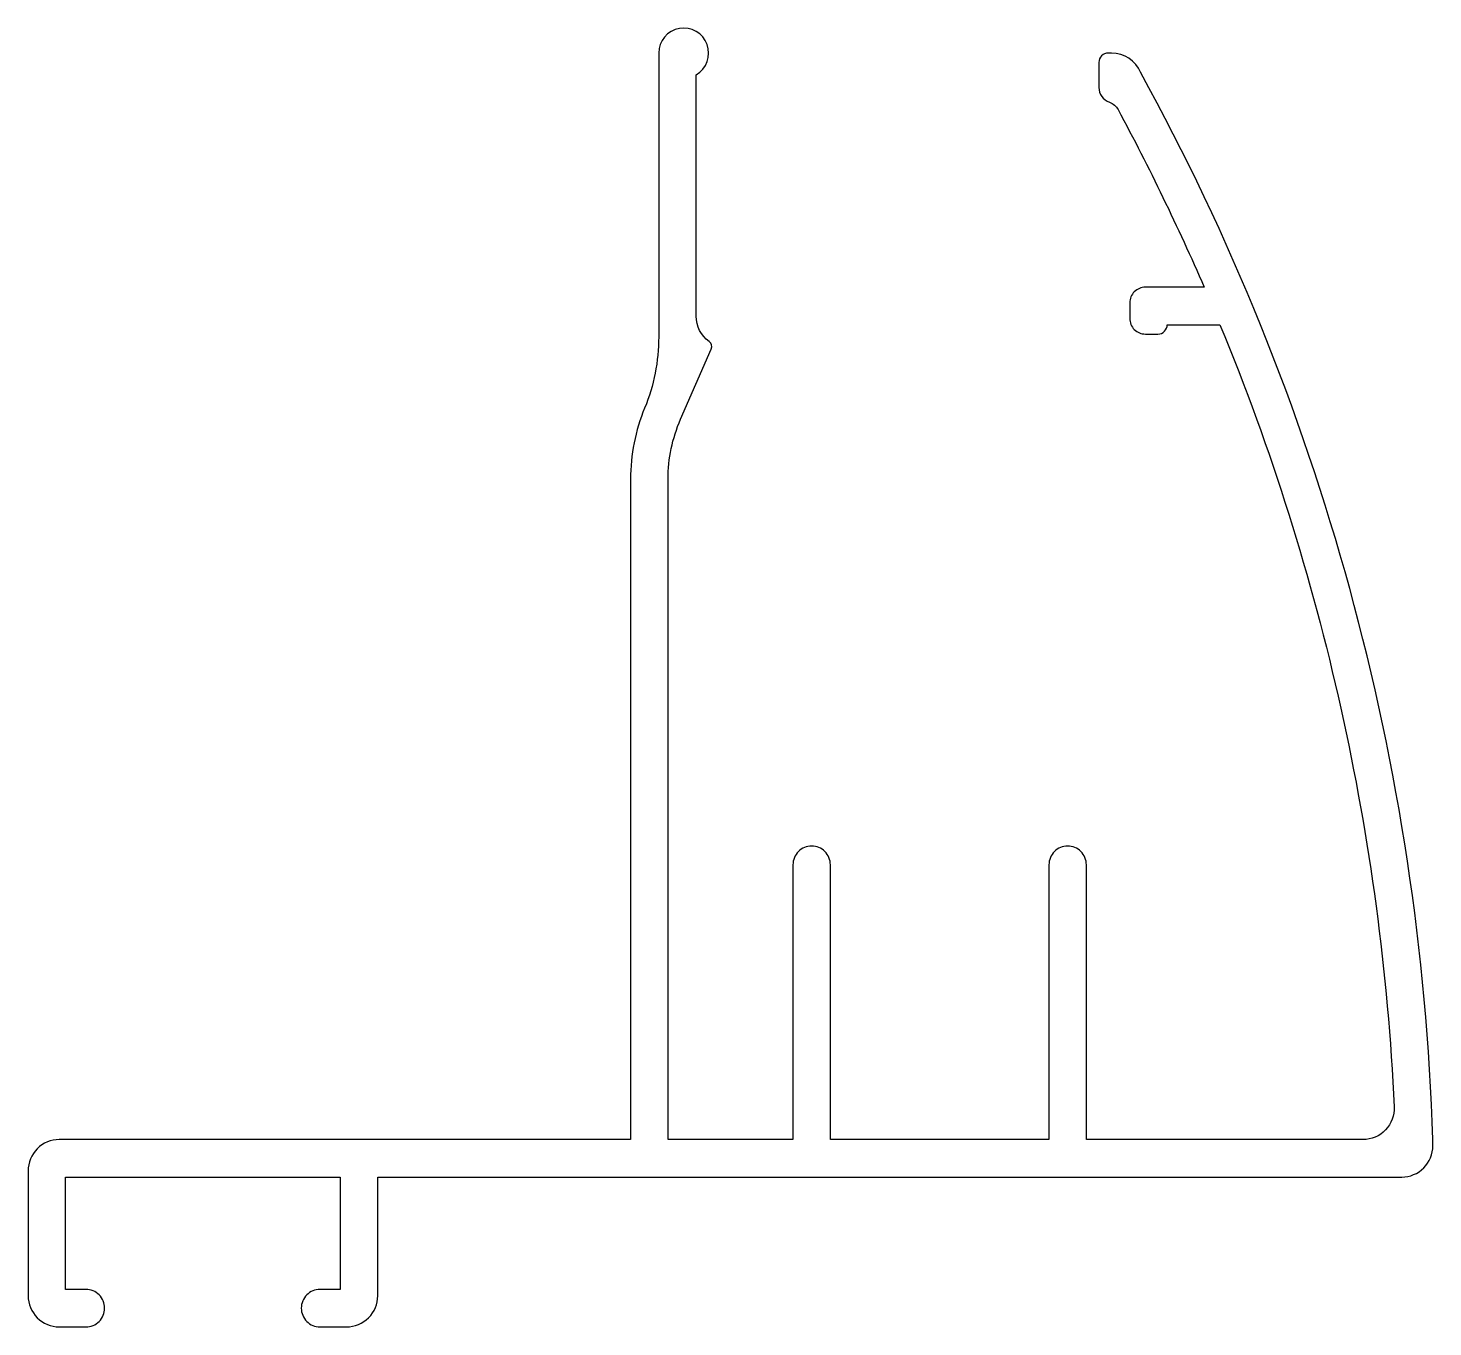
# Model space of a CAD drawing. Extents: x 919.3 to 964.3, y -20.9 to 20.7.
import ezdxf

# ---------------------------------------------------------------- set-up
doc = ezdxf.new("R2010")
doc.units = 0
doc.header["$LTSCALE"] = 15
doc.layers.get('0').update_dxf_attribs({"linetype": 'CONTINUOUS'})

msp = doc.modelspace()

# ---------------------------------------------------------------- linework, layer by layer
at = {"ltscale": 0.05}
msp.add_lwpolyline([(941.19, 10.388, 0.353694), (941.124, 10.63, -0.241531), (940.707, 11.442), (940.707, 19.175, 1.732051), (939.507, 19.868), (939.507, 10.778, -0.09775), (939.057, 8.498, 0.09775), (938.607, 6.219), (938.607, -14.932), (920.307, -14.932, 0.414214), (919.307, -15.932), (919.307, -19.932, 0.414214), (920.307, -20.932), (921.157, -20.932, 0.414214), (921.757, -20.332), (921.757, -20.332, 0.414214), (921.157, -19.732), (920.507, -19.732), (920.507, -16.132), (929.307, -16.132), (929.307, -19.732), (928.657, -19.732, 0.414214), (928.057, -20.332, 0.414214), (928.657, -20.932), (929.507, -20.932, 0.414214), (930.507, -19.932), (930.507, -16.132), (963.307, -16.132, 0.414214), (964.307, -15.132), (964.307, -14.926, 0.118123), (954.939, 19.252, 0.302805), (954.016, 19.868), (953.907, 19.868, 0.414214), (953.607, 19.568), (953.607, 18.768, 0.320159), (953.944, 18.295, -0.188711), (954.222, 18.059, -0.021132), (956.979, 12.368), (955.096, 12.368, 0.414214), (954.596, 11.868), (954.596, 11.368, 0.414214), (955.096, 10.868), (955.496, 10.868, 0.414214), (955.796, 11.168), (955.796, 11.168), (957.486, 11.168, -0.086366), (963.065, -13.885, -0.427985), (962.066, -14.932), (953.207, -14.932), (953.207, -6.132, 0.414214), (952.607, -5.532, 0.414214), (952.007, -6.132), (952.007, -14.932), (945.007, -14.932), (945.007, -6.132, 0.414214), (944.407, -5.532, 0.414214), (943.807, -6.132), (943.807, -14.932), (939.807, -14.932), (939.807, 6.219, -0.103148), (940.207, 8.137)], format="xyb", close=True, dxfattribs=at)

doc.saveas('drawing.dxf')
